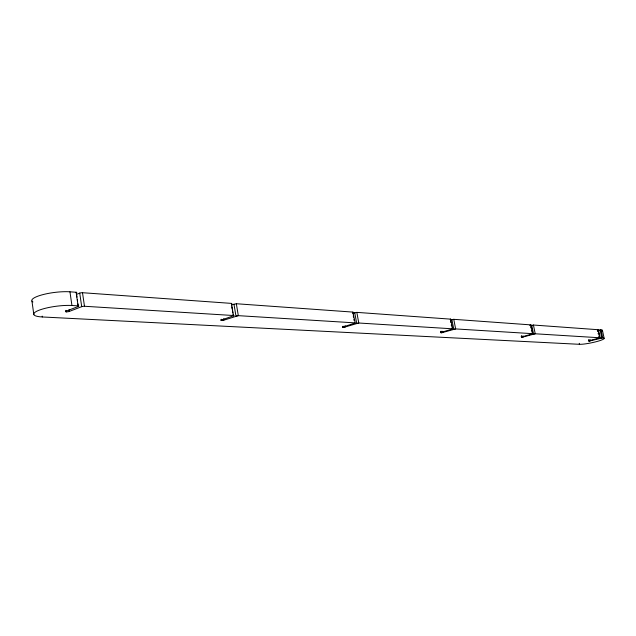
<?xml version="1.0" encoding="UTF-8"?>
<svg xmlns="http://www.w3.org/2000/svg" width="636" height="636" viewBox="0 0 636 636"><rect width="100%" height="100%" fill="white"/><g stroke="black" fill="none" stroke-linecap="round" stroke-linejoin="round"><path stroke-width="0.95" d="M76.622 294.325L79.723 293.109A1.98 0.445 -7.6 0 1 82.497 292.711L231.417 303.388L231.878 303.571L231.464 304.652M231.417 303.388L233.412 315.361L233.857 315.543L84.485 306.266A1.98 0.429 -7.7 0 0 81.702 306.663L69.332 311.417A1.98 0.421 -7.6 0 1 66.565 311.823L66.176 311.799A1.98 0.421 -7.6 0 1 65.937 311.227L78.323 306.465L77.95 303.905M231.711 304.882L236.338 303.738L352.924 312.093L352.908 313.874M343.217 326.84L342.661 327.119L354.61 323.207C355.898 322.508 354.244 323.772 354.483 322.539M597.53 329.917L597.967 329.694L533.429 325.028L530.472 325.664M353.314 313.151L356.828 312.371L450.805 319.153L450.216 319.487M450.55 320.019L453.762 319.32L530.957 324.893L529.708 325.378M597.323 330.386L601.012 329.877A13.42 1.836 -11.7 0 1 601.855 331.133M440.883 331.555L441.114 332.747L442.115 332.66L455.583 328.923L532.761 333.677L530.79 324.845M343.09 326.181L343.217 327.278L344.593 327.135L358.704 323.009L452.689 328.812L450.582 319.089M588.809 340.006L589.023 341.015L589.644 340.96L602.737 337.907L601.012 329.877M521.409 336.158L521.631 337.247L522.506 337.16L535.186 333.781L599.7 337.764L597.888 329.655M441.169 332.747L442.966 332.461L442.736 331.261M521.631 337.247L523.309 336.985L523.086 335.887M589.023 341.015L590.542 340.769L590.327 339.767M343.289 327.286L345.3 326.96L345.062 325.632M78.323 306.465A1.995 0.429 -7.6 0 0 78.109 305.876L71.932 305.495A23.357 5.008 -7.5 0 0 39.058 310.225A23.357 5.008 -7.5 0 0 42.31 316.966L579.452 344.307A13.428 1.757 -11.7 0 0 597.172 341.445A13.428 1.757 -11.7 0 0 602.737 337.907M32.945 301.973A23.317 5.223 -7.3 0 1 42.056 294.858A23.317 5.223 -7.3 0 1 69.952 291.813L76.121 292.258A1.995 0.453 -7.5 0 1 76.336 292.87M342.907 327.262L342.852 326.602M440.915 332.739L440.684 331.539M521.425 337.231L521.25 336.15M588.849 340.999L588.674 339.998M602.419 330.267L604.136 338.273M600.066 329.806L601.791 337.851L600.265 338.098L598.54 330.052M597.578 330.974L597.681 331.475M598.11 333.487L598.222 333.995M598.762 336.508L599.088 338.026L589.357 340.697C588.197 341.103 590.319 340.514 589.143 339.696M579.237 343.313L579.452 344.307M533.429 325.028L535.234 333.789L533.556 334.051L531.752 325.29M530.686 326.84L530.917 327.938M531.362 330.124L531.593 331.221M531.927 332.867L532.157 333.964L521.894 336.905C520.709 337.358 522.919 336.619 521.671 335.808M453.762 319.32L455.638 328.923L453.778 329.217L451.902 319.606M450.566 321.291L450.797 322.492M451.266 324.901L451.504 326.101M451.854 327.914L452.093 329.114L441.273 332.366C440.207 332.859 442.314 331.889 441.042 331.165M356.828 312.371L358.776 323.009L356.685 323.334L354.737 312.689M352.924 312.093L355.182 322.889L238.238 315.655L223.475 320.282L221.034 320.433L221.201 319.725M353.274 315.869L353.513 317.205M353.878 319.2L354.125 320.536M236.338 303.738L238.325 315.655L235.94 316.012L233.953 304.088M231.838 306.886L232.212 309.128M232.458 310.622L232.832 312.864M233.078 314.359L233.325 315.853L220.93 320.202L221.256 319.24M223.761 318.644C225.446 320.329 221.36 321.291 221.503 319.741M82.497 292.711L84.485 306.266M79.723 293.109L81.702 306.663M76.59 294.563L76.956 297.107M77.33 299.659L77.576 301.361M76.121 292.258L78.109 305.876M69.952 291.813L71.932 305.495M69.086 309.732L69.332 311.417M66.446 310.98L66.565 311.823M66.049 310.956L66.176 311.799M65.818 310.384L65.937 311.227M42.191 316.124L42.31 316.966M31.935 301.035L33.843 314.653M233.825 315.599L233.325 315.853L233.794 315.631M452.554 328.939L452.093 329.114L452.522 328.955M532.642 333.789L532.157 333.964L532.602 333.813"/></g></svg>
